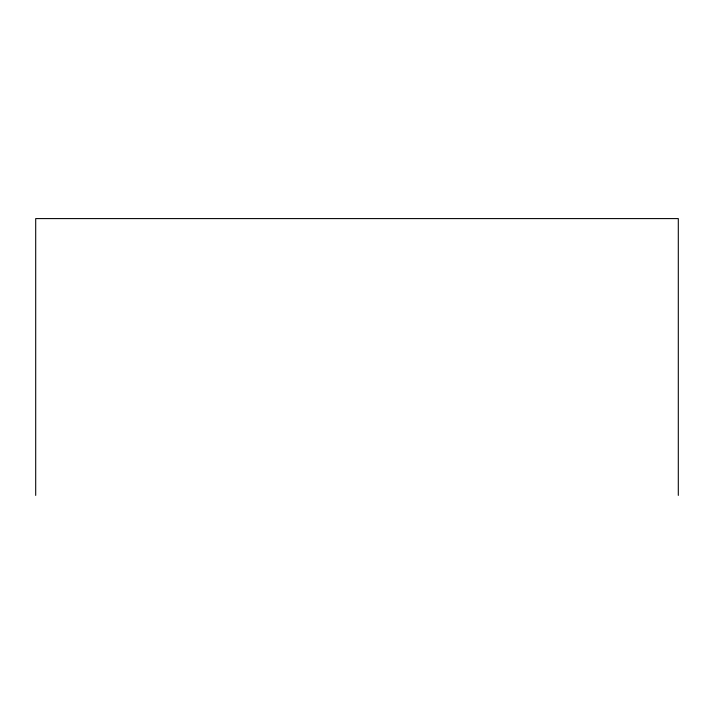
<?xml version="1.0" encoding="UTF-8"?>
<svg xmlns="http://www.w3.org/2000/svg" width="714" height="714" viewBox="0 0 714 714"><rect width="100%" height="100%" fill="white"/><g stroke="black" fill="none" stroke-linecap="round" stroke-linejoin="round"><path stroke-width="1.07" d="M678.3 495.409L678.3 218.591L35.7 218.591L35.7 495.409"/></g></svg>
